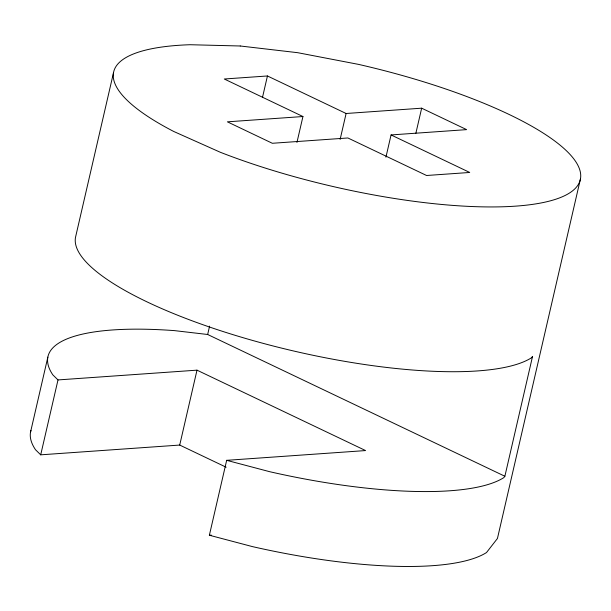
<?xml version="1.0" encoding="UTF-8"?>
<svg xmlns="http://www.w3.org/2000/svg" width="611" height="611" viewBox="0 0 611 611"><rect width="100%" height="100%" fill="white"/><g stroke="black" fill="none" stroke-linecap="round" stroke-linejoin="round"><path stroke-width="0.92" d="M30.55 432.069L47.841 357.16M113.554 72.533L75.512 237.32A239.443 62.375 13 0 0 267.083 344.405A239.443 62.375 13 0 0 531.478 357.786L532.54 356.412L504.877 476.259L503.808 477.634A239.443 62.375 13 0 1 269.787 471.723L226.666 460.327L209.374 535.236L252.496 546.624A239.443 62.375 13 0 0 486.516 552.535L497.446 538.467L580.45 178.931M226.154 467.216L179.71 445.06L40.708 454.828L57.999 379.927L52.821 374.856A239.443 62.375 13 0 1 174.525 330.627L207.664 334.492L504.877 476.259M179.71 445.06L197.002 370.159L365.577 450.567L226.666 460.327M207.664 334.492L209.596 326.129M262.524 97.279L267.442 75.97L346.109 113.493L421.666 108.185L466.621 129.631L391.063 134.939L385.931 157.172M296.946 142.47L302.941 116.525L224.268 79.002L267.442 75.97M340.121 139.438L346.109 113.493M415.885 133.206L421.666 108.185M302.941 116.525L227.384 121.833L272.338 143.28L347.896 137.971L426.562 175.494L469.737 172.462L391.063 134.939M57.999 379.927L197.002 370.159M209.374 535.236L211.276 535.099M40.708 454.828L35.53 449.757A239.443 62.375 13 0 1 30.955 430.411M240.238 45.993L190.059 44.725A239.443 62.375 13 0 0 173.799 131.502L220.319 152.269A239.443 62.375 13 0 0 569.521 193A239.443 62.375 13 0 0 358.504 64.376L297.694 52.691L240.238 45.993"/></g></svg>
